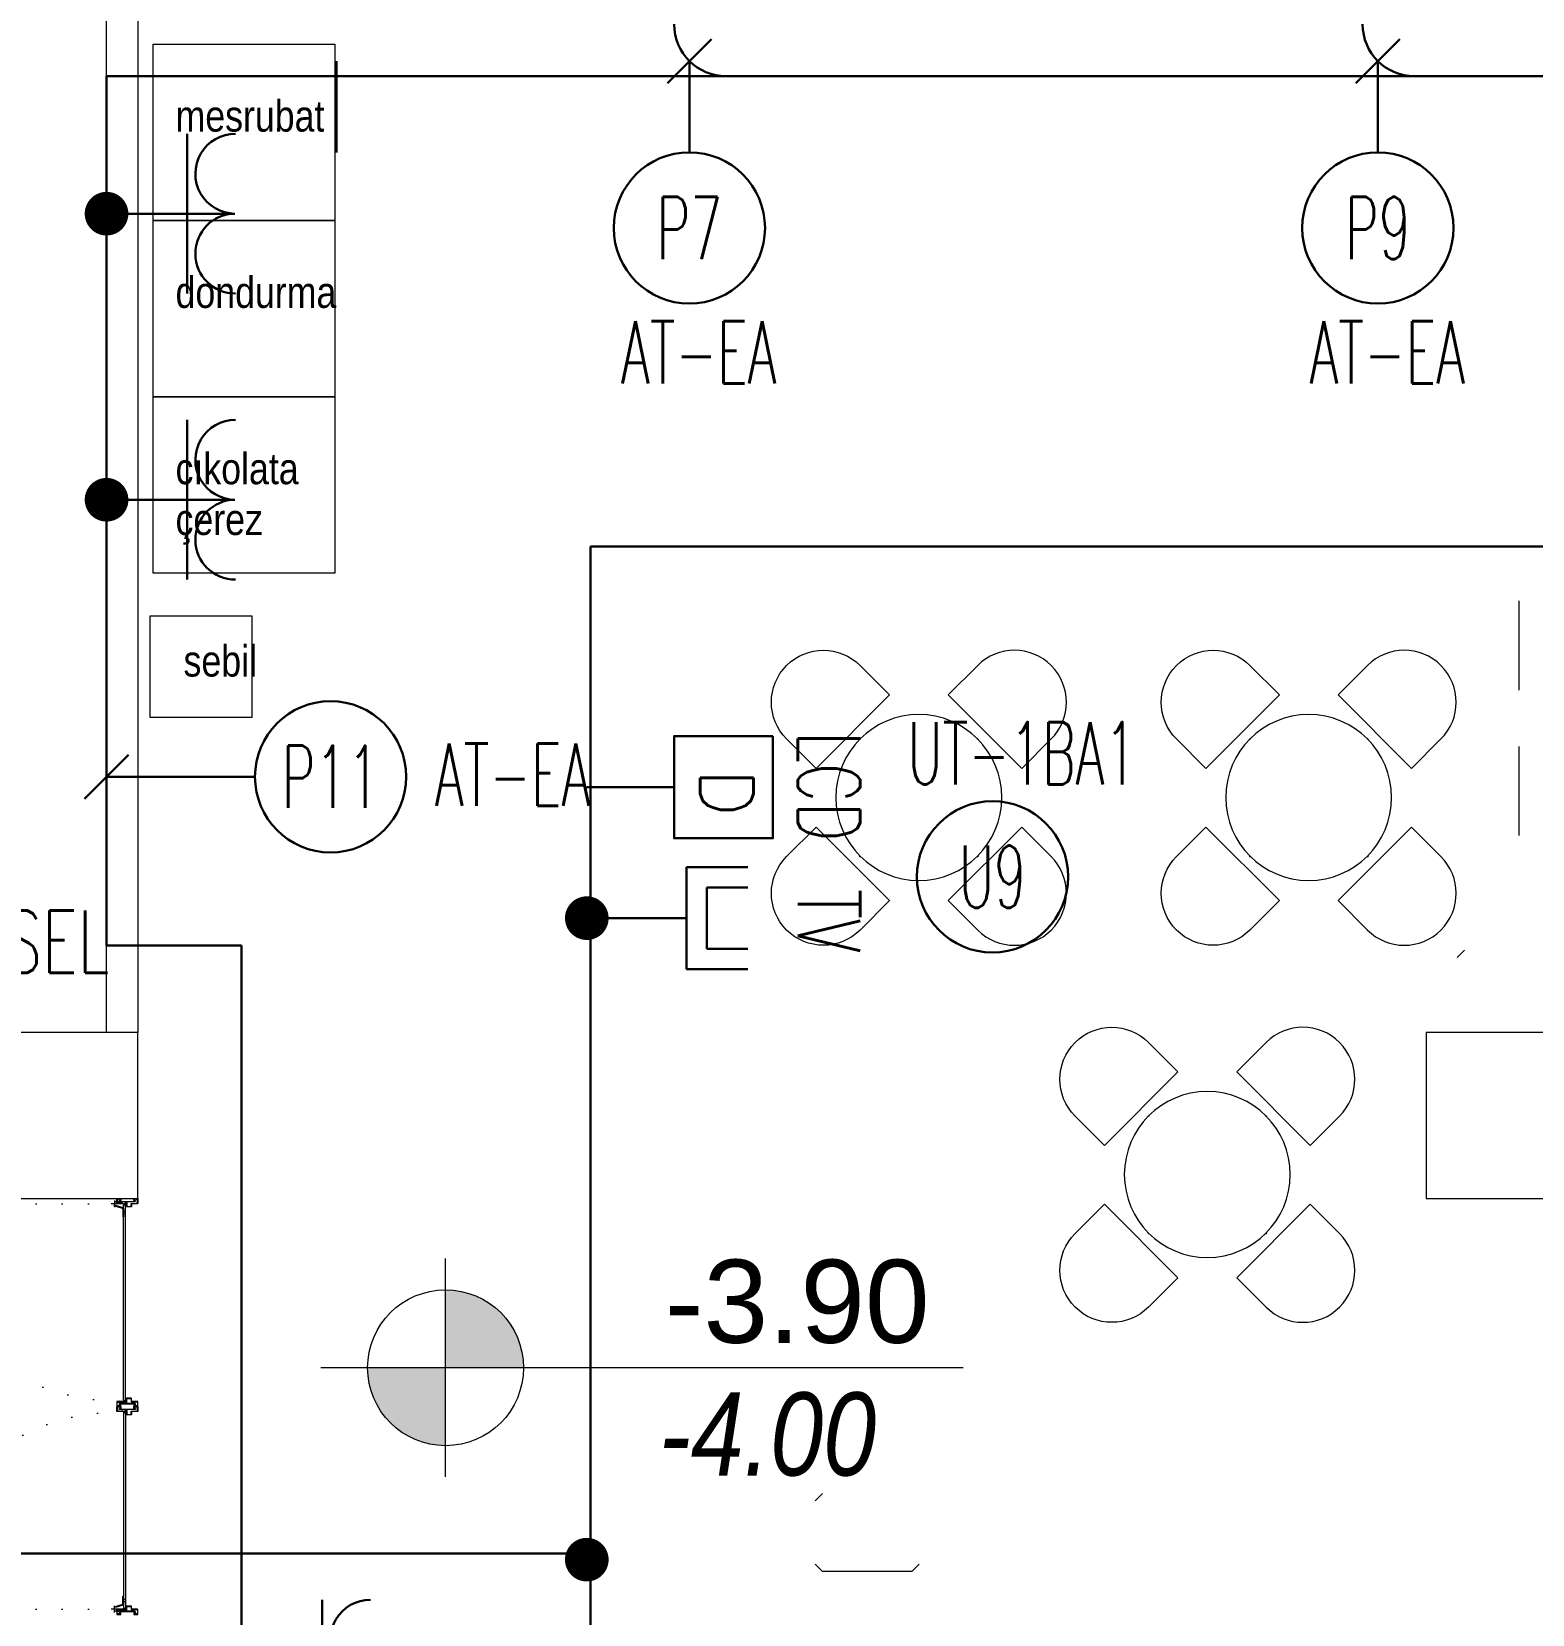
# Model space of a CAD drawing. Header units: metres. Extents: x -13194 to 152406, y -14653 to 29421.
# Drawn here: x 85589 to 86311, y 6990 to 7751 of the extents above; entities that cross this region are included whole.
import ezdxf
from ezdxf.enums import TextEntityAlignment as Align

# ---------------------------------------------------------------- set-up
doc = ezdxf.new("R2010")
doc.units = ezdxf.units.M
doc.header["$LTSCALE"] = 100
doc.header["$MEASUREMENT"] = 0
doc.linetypes.add('DOT2', pattern=[0.125, 0, -0.125])
doc.layers.get('0').update_dxf_attribs({"color": 9, "lineweight": 9})
for name, color, linetype, lineweight in [('00', 9, 'Continuous', 9), ('01', 9, 'Continuous', 9), ('05', 9, 'Continuous', 9), ('06D', 9, 'Continuous', 9), ('10', 9, 'Continuous', 9), ('15', 9, 'Continuous', 9), ('21', 9, 'Continuous', 9), ('E-DATA LCD EKRAN', 7, 'Continuous', 30), ('E-DATA PRİZİ (RJ45)', 7, 'Continuous', 30), ('E-KABLO', 7, 'Continuous', 30), ('E-LINYE', 7, 'Continuous', 30), ('E-YAZI', 7, 'Continuous', 30), ('E-ÇİFTLİ PRİZ', 7, 'Continuous', 30)]:
    doc.layers.add(name, color=color, linetype=linetype, lineweight=lineweight)
doc.styles.add('Arial', font='arial.ttf', dxfattribs={"height": 2.5})
doc.styles.add('E-YAZI', font='txttw.shx')
doc.styles.add('MuuM_TEXT-ITALIC', font='ARIALNI.TTF')
doc.styles.add('MuuM_TEXT-STANDART', font='ARIALN.TTF')

# ---------------------------------------------------------------- blocks, each defined once
blk = doc.blocks.new('100_ÇİFTLİ PRİZ')
at = {"layer": 'E-ÇİFTLİ PRİZ', "color": 4}
for p, q in [((0, 3.862), (0, 0)), ((-2.4, 2.425), (2.4, 2.425))]:
    blk.add_line(p, q, dxfattribs=at)
for centre, start, end in [((-1.2, 3.87), 179.6083, 359.6083), ((1.2, 3.87), 180.3917, 0.3917)]:
    blk.add_arc(centre, 1.2, start, end, dxfattribs=at)
blk = doc.blocks.new('E-LCD+TV')
at = {"layer": 'E-DATA PRİZİ (RJ45)', "color": 1}
for p, q in [((38.46, 77.49), (38.46, 48)), ((48.29, 77.49), (48.29, 57.83)), ((77.78, 77.49), (77.78, 57.83)), ((87.61, 77.49), (87.61, 48)), ((48.29, 57.83), (77.78, 57.83)), ((38.46, 48), (87.61, 48)), ((63.03, 48), (63.03, 0)), ((0, 0), (0, 41.99))]:
    blk.add_line(p, q, dxfattribs=at)
blk.add_lwpolyline([(-24.58, 89.56), (24.58, 89.56), (24.58, 41.99), (-24.58, 41.99)], close=True, dxfattribs=at)
at = {"layer": 'E-DATA PRİZİ (RJ45)', "color": 1, "style": 'E-YAZI'}
blk.add_text('D', height=25.6, dxfattribs=at).set_placement((-8.79, 54.59))
at = {"layer": 'E-YAZI', "color": 1, "style": 'E-YAZI', "width": 0.7}
for s, p in [('LCD', (-26.97, 101.57)), ('TV', (49.03, 101.57))]:
    blk.add_text(s, height=30, dxfattribs=at).set_placement(p)
blk = doc.blocks.new('p-kolon_80x80')
blk.add_lwpolyline([(-40, -40), (40, -40), (40, 40), (-40, 40)], close=True)
blk = doc.blocks.new('1.Bod.Ara.Sitatik Elk')
at = {"layer": '01'}
for p in [(1600, -1400), (2300, -1400)]:
    blk.add_blockref('p-kolon_80x80', p, dxfattribs=at)
blk = doc.blocks.new('0_elevationtarget-p-bk')
h = blk.add_hatch(color=250)
h.paths.add_polyline_path([(1.875, 0, 0.414214), (0, 1.875), (0, 0)])
h.paths.add_polyline_path([(0, 0), (-1.875, 0, 0.414214), (0, -1.875)])
blk.add_line((0, -2.625), (0, 2.625))
blk.add_lwpolyline([(12.453, 0), (-3, 0)])
blk.add_circle((0, 0), 1.875)
at = {"style": 'Arial'}
blk.add_attdef('BITMISKOT', text='', height=2, dxfattribs=at).set_placement((4.5, 0), align=Align.BOTTOM_LEFT)
at = {"style": 'MuuM_TEXT-ITALIC'}
blk.add_attdef('FINISHINGFLOORLEVEL', text='', height=2, dxfattribs=at).set_placement((4.5, -0.592), align=Align.TOP_LEFT)
blk = doc.blocks.new('p-sandalye-01')
blk.add_lwpolyline([(-5, -25), (-5, -25), (-25, -25, -1), (-25, 25), (-5, 25), (-5, 25)], format="xyb", close=True)
blk.add_point((0, 0.11))
blk = doc.blocks.new('p-masa-yuvarlak-4lü')
blk.add_circle((0.11, 0.08), 39.92)
at = {"rotation": 270}
blk.add_blockref('p-sandalye-01', (0, 40), dxfattribs=at)
blk.add_blockref('p-sandalye-01', (-40, 0))
at = {"xscale": -1}
blk.add_blockref('p-sandalye-01', (40, 0), dxfattribs=at)
at = {"xscale": -1, "rotation": 270}
blk.add_blockref('p-sandalye-01', (0, -40), dxfattribs=at)
blk = doc.blocks.new('1.Bod.Ara.Mimari Elk')
at = {"layer": '00'}
blk.add_lwpolyline([(1640, -640), (1640, -1360), (1625, -1360), (1625, -640)], close=True, dxfattribs=at)
at = {"layer": '05'}
for p, q in [((1969.54, -1581.88), (1966, -1585.41)), ((1969.54, -1619.38), (1966, -1615.84)), ((2012.47, -1619.38), (1969.54, -1619.38)), ((2012.47, -1619.38), (2016, -1615.84))]:
    blk.add_line(p, q, dxfattribs=at)
for points in [[(1647.35, -884.55), (1734.81, -884.55), (1734.81, -969.37), (1647.35, -969.37)], [(1647.35, -969.37), (1734.81, -969.37), (1734.81, -1054.2), (1647.35, -1054.2)], [(1647.35, -1054.2), (1734.81, -1054.2), (1734.81, -1139.02), (1647.35, -1139.02)], [(1646.06, -1159.59), (1694.94, -1159.59), (1694.94, -1208.43), (1646.06, -1208.43)]]:
    blk.add_lwpolyline(points, close=True, dxfattribs=at)
at = {"layer": '06D'}
for p, q in [((2304.72, -1195.34), (2304.72, -1152.41)), ((2304.72, -1265.34), (2304.72, -1222.41)), ((2274.77, -1323.95), (2278.3, -1320.42)), ((1632.65, -1635.31), (1628.58, -1636.54)), ((1628.86, -1639.18), (1628.86, -1635.93)), ((1632.95, -1635.54), (1629.35, -1636.63)), ((1632.87, -1635.02), (1632.87, -1631.25)), ((1632.87, -1631.25), (1633.17, -1631.25)), ((1633.17, -1635.25), (1633.17, -1631.25)), ((1633.17, -1632.65), (1634.17, -1632.65)), ((1633.17, -1633.85), (1634.17, -1633.85)), ((1633.17, -1636.93), (1633.3, -1637.06)), ((1633.3, -1637.06), (1634.05, -1637.06)), ((1634.05, -1637.06), (1634.17, -1636.93)), ((1630.47, -1637.5), (1627.17, -1637.5)), ((1630.01, -1638.5), (1628.86, -1638.5)), ((1632.36, -1638.2), (1629.57, -1638.2)), ((1630.01, -1638.2), (1629.57, -1638.2)), ((1629.57, -1638.5), (1632.36, -1638.5)), ((1632.36, -1638.5), (1632.36, -1638.2)), ((1632.36, -1638.5), (1632.36, -1638.2))]:
    blk.add_line(p, q, dxfattribs=at)
blk.add_lwpolyline([(1637.04, -1637.55, -0.414214), (1637.02, -1637.52), (1637.02, -1636.25, 0.414214), (1636.82, -1636.05), (1634.69, -1636.05, 0.414214), (1634.66, -1636.08), (1634.66, -1638.28, -0.414214), (1634.56, -1638.38), (1634.3, -1638.38, -0.668179), (1634.3, -1638.36), (1634.31, -1638.35, 0.414214), (1634.31, -1638.31), (1634.27, -1638.27), (1634.31, -1638.23, 0.414214), (1634.31, -1638.18), (1634.27, -1638.14), (1634.31, -1638.1, 0.414214), (1634.31, -1638.06), (1634.27, -1638.02), (1634.31, -1637.98, 0.414214), (1634.31, -1637.93), (1634.27, -1637.89), (1634.31, -1637.85, 0.414214), (1634.31, -1637.81), (1634.27, -1637.77), (1634.31, -1637.73, 0.414214), (1634.31, -1637.68), (1634.27, -1637.64), (1634.31, -1637.6, 0.668179), (1634.29, -1637.55), (1630.05, -1637.55, 0.414214), (1630, -1637.6), (1630, -1639.8, 0.414214), (1630.05, -1639.85), (1631.44, -1639.85), (1631.49, -1639.8), (1631.54, -1639.85), (1631.85, -1639.85, 0.414214), (1631.9, -1639.8), (1631.9, -1639.12, 0.425982), (1631.85, -1639.07, -0.221341), (1631.69, -1639, 0.210871), (1631.67, -1638.99), (1631.63, -1638.99, 0.164212), (1631.59, -1639.01, -0.031871), (1631.58, -1639.02, 0.267949), (1631.56, -1639.04), (1631.56, -1639.06, -0.354919), (1631.54, -1639.09, -0.103666), (1631.45, -1639.09, -0.354919), (1631.42, -1639.06), (1631.42, -1639.04, 0.267949), (1631.41, -1639.02, -0.131652), (1631.34, -1638.95, 0.267949), (1631.32, -1638.94), (1631.3, -1638.94, -0.354919), (1631.27, -1638.92, -0.103666), (1631.27, -1638.82, -0.354919), (1631.3, -1638.8), (1631.32, -1638.8, 0.267949), (1631.34, -1638.78, -0.131652), (1631.41, -1638.72, 0.267949), (1631.42, -1638.7), (1631.42, -1638.68, -0.354919), (1631.45, -1638.65, -0.103666), (1631.54, -1638.65, -0.354919), (1631.56, -1638.68), (1631.56, -1638.7, 0.267949), (1631.58, -1638.72, -0.031871), (1631.59, -1638.73, 0.164212), (1631.63, -1638.75), (1631.67, -1638.75, 0.210871), (1631.69, -1638.74, -0.252014), (1631.87, -1638.67, 0.295782), (1631.9, -1638.66, -0.253783), (1631.92, -1638.65), (1631.95, -1638.65), (1638.05, -1638.65), (1638.08, -1638.65, -0.253783), (1638.11, -1638.66, 0.295782), (1638.13, -1638.67, -0.252014), (1638.31, -1638.74, 0.210871), (1638.33, -1638.75), (1638.38, -1638.75, 0.164212), (1638.41, -1638.73, -0.031871), (1638.43, -1638.72, 0.267949), (1638.44, -1638.7), (1638.44, -1638.68, -0.354919), (1638.47, -1638.65, -0.103666), (1638.56, -1638.65, -0.354919), (1638.58, -1638.68), (1638.58, -1638.7, 0.267949), (1638.6, -1638.72, -0.131652), (1638.66, -1638.78, 0.267949), (1638.68, -1638.8), (1638.7, -1638.8, -0.354919), (1638.73, -1638.82, -0.103666), (1638.73, -1638.92, -0.354919), (1638.7, -1638.94), (1638.68, -1638.94, 0.267949), (1638.66, -1638.95, -0.131652), (1638.6, -1639.02, 0.267949), (1638.58, -1639.04), (1638.58, -1639.06, -0.354919), (1638.56, -1639.09, -0.103666), (1638.47, -1639.09, -0.354919), (1638.44, -1639.06), (1638.44, -1639.04, 0.267949), (1638.43, -1639.02, -0.031871), (1638.41, -1639.01, 0.164212), (1638.38, -1638.99), (1638.33, -1638.99, 0.210871), (1638.31, -1639, -0.221341), (1638.15, -1639.07, 0.425982), (1638.1, -1639.12), (1638.1, -1639.82, 0.414214), (1638.13, -1639.85), (1638.46, -1639.85), (1638.51, -1639.8), (1638.56, -1639.85), (1639.95, -1639.85, 0.414214), (1640, -1639.8), (1640, -1637.7, 0.414214), (1639.85, -1637.55), (1637.05, -1637.55)], format="xyb", dxfattribs=at)
for points in [[(1639.52, -1637.9, 0.414214), (1639.55, -1637.93), (1639.62, -1637.93, 0.414214), (1639.64, -1637.9), (1639.64, -1637.73, -0.414214), (1639.67, -1637.7), (1639.68, -1637.7, -0.347117), (1639.7, -1637.72, 0.789342), (1639.78, -1637.72, -0.347117), (1639.8, -1637.7), (1639.84, -1637.7, -0.414214), (1639.86, -1637.73), (1639.86, -1639.68, -0.414214), (1639.84, -1639.7), (1639.67, -1639.7, -0.414214), (1639.64, -1639.68), (1639.64, -1639.49, 0.414214), (1639.62, -1639.47), (1639.55, -1639.47, 0.414214), (1639.52, -1639.49), (1639.52, -1639.68, -0.414214), (1639.5, -1639.7), (1638.28, -1639.7, -0.414214), (1638.25, -1639.68), (1638.25, -1639.23, -0.263652), (1638.38, -1639.22, 1.203439), (1638.51, -1638.5), (1634.83, -1638.5, -0.414214), (1634.81, -1638.47), (1634.81, -1636.26, -0.414214), (1634.87, -1636.2), (1636.82, -1636.2, -0.414214), (1636.87, -1636.25), (1636.87, -1637.67, 0.414214), (1636.89, -1637.7), (1639.5, -1637.7, -0.414214), (1639.52, -1637.73)], [(1634.15, -1638.47, -0.414214), (1634.12, -1638.5), (1631.49, -1638.5, 1.203439), (1631.62, -1639.22, -0.263652), (1631.75, -1639.23), (1631.75, -1639.68, -0.414214), (1631.73, -1639.7), (1630.52, -1639.7, -0.414214), (1630.49, -1639.68), (1630.49, -1639.49, 0.414214), (1630.47, -1639.47), (1630.4, -1639.47, 0.414214), (1630.37, -1639.49), (1630.37, -1639.68, -0.414214), (1630.35, -1639.7), (1630.2, -1639.7, -0.414214), (1630.15, -1639.65), (1630.15, -1637.73, -0.414214), (1630.18, -1637.7), (1630.2, -1637.7, -0.347097), (1630.22, -1637.72, 0.789283), (1630.3, -1637.72, -0.347097), (1630.32, -1637.7), (1630.35, -1637.7, -0.414214), (1630.37, -1637.73), (1630.37, -1637.92, 0.414214), (1630.4, -1637.94), (1630.47, -1637.94, 0.414214), (1630.49, -1637.92), (1630.49, -1637.87, -0.436922), (1630.52, -1637.85, 0.19622), (1630.54, -1637.84), (1630.57, -1637.82), (1630.6, -1637.84, 0.36397), (1630.64, -1637.84), (1630.67, -1637.82), (1630.69, -1637.84, 0.655203), (1630.72, -1637.84), (1630.74, -1637.82), (1630.77, -1637.84, 0.36397), (1630.81, -1637.84), (1630.84, -1637.82), (1630.87, -1637.84, 0.36397), (1630.91, -1637.84), (1630.94, -1637.82), (1630.96, -1637.84, 0.36397), (1631.01, -1637.84), (1631.03, -1637.82), (1631.06, -1637.84, 0.36397), (1631.11, -1637.84), (1631.11, -1637.83, 0.027174), (1631.12, -1637.82, 0.131193), (1631.13, -1637.8, -0.383883), (1631.23, -1637.71), (1631.3, -1637.71, -0.323388), (1631.35, -1637.74, 0.52724), (1631.54, -1637.8, -0.359211), (1631.61, -1637.8, 0.52724), (1631.81, -1637.74, -0.323388), (1631.85, -1637.71), (1631.92, -1637.71, -0.414214), (1632.02, -1637.81), (1632.02, -1637.82), (1632.04, -1637.84, 0.36397), (1632.09, -1637.84), (1632.11, -1637.82), (1632.14, -1637.84, 0.36397), (1632.18, -1637.84), (1632.21, -1637.82), (1632.24, -1637.84, 0.36397), (1632.28, -1637.84), (1632.31, -1637.82), (1632.33, -1637.84, 0.36397), (1632.38, -1637.84), (1632.4, -1637.82), (1632.43, -1637.84, 0.36397), (1632.48, -1637.84), (1632.5, -1637.82), (1632.53, -1637.84, 0.36397), (1632.57, -1637.84), (1632.6, -1637.82), (1632.62, -1637.84, 0.388879), (1632.67, -1637.84), (1632.8, -1637.71, -0.198912), (1632.83, -1637.7), (1633.3, -1637.7), (1634.12, -1637.7, -0.414214), (1634.15, -1637.73)]]:
    blk.add_lwpolyline(points, format="xyb", close=True, dxfattribs=at)
for points in [[(1631.9, -1639.85), (1630, -1639.85), (1630, -1640), (1631.9, -1640)], [(1640, -1639.85), (1638.1, -1639.85), (1638.1, -1640), (1640, -1640)]]:
    blk.add_lwpolyline(points, close=True, dxfattribs=at)
for centre in [(1632.57, -1635.02), (1632.87, -1635.25)]:
    blk.add_arc(centre, 0.3, 285.89502, 0, dxfattribs=at)
at = {"layer": '10'}
for p, q in [((1630.47, -1442.5), (1627.17, -1442.5)), ((1632.65, -1444.69), (1628.58, -1443.46)), ((1628.86, -1440.82), (1628.86, -1444.07)), ((1630.01, -1441.5), (1628.86, -1441.5)), ((1632.95, -1444.46), (1629.35, -1443.37)), ((1629.57, -1441.5), (1632.36, -1441.5)), ((1632.36, -1441.8), (1629.57, -1441.8)), ((1630.01, -1441.8), (1629.57, -1441.8)), ((1632.36, -1441.5), (1632.36, -1441.8)), ((1632.36, -1441.5), (1632.36, -1441.8)), ((1632.87, -1444.98), (1632.87, -1448.75)), ((1633.17, -1444.75), (1633.17, -1448.75)), ((1633.17, -1446.15), (1634.17, -1446.15)), ((1632.87, -1448.75), (1633.17, -1448.75)), ((1633.17, -1447.35), (1634.17, -1447.35))]:
    blk.add_line(p, q, dxfattribs=at)
for points in [[(1631.9, -1440.15), (1630, -1440.15), (1630, -1440), (1631.9, -1440)], [(1640, -1440.15), (1638.1, -1440.15), (1638.1, -1440), (1640, -1440)], [(1631.9, -1539.85), (1630, -1539.85), (1630, -1540), (1631.9, -1540)], [(1631.9, -1540.15), (1630, -1540.15), (1630, -1540), (1631.9, -1540)], [(1640, -1539.85), (1638.1, -1539.85), (1638.1, -1540), (1640, -1540)], [(1640, -1540.15), (1638.1, -1540.15), (1638.1, -1540), (1640, -1540)]]:
    blk.add_lwpolyline(points, close=True, dxfattribs=at)
for points in [[(1637.04, -1442.45, 0.414214), (1637.02, -1442.47), (1637.02, -1443.75, -0.414214), (1636.82, -1443.95), (1634.69, -1443.95, -0.414214), (1634.66, -1443.92), (1634.66, -1441.72, 0.414214), (1634.56, -1441.62), (1634.3, -1441.62, 0.668179), (1634.3, -1441.64), (1634.31, -1441.65, -0.414214), (1634.31, -1441.69), (1634.27, -1441.73), (1634.31, -1441.77, -0.414214), (1634.31, -1441.82), (1634.27, -1441.86), (1634.31, -1441.9, -0.414214), (1634.31, -1441.94), (1634.27, -1441.98), (1634.31, -1442.02, -0.414214), (1634.31, -1442.07), (1634.27, -1442.11), (1634.31, -1442.15, -0.414214), (1634.31, -1442.19), (1634.27, -1442.23), (1634.31, -1442.27, -0.414214), (1634.31, -1442.32), (1634.27, -1442.36), (1634.31, -1442.4, -0.668179), (1634.29, -1442.45), (1630.05, -1442.45, -0.414214), (1630, -1442.4), (1630, -1440.2, -0.414214), (1630.05, -1440.15), (1631.44, -1440.15), (1631.49, -1440.2), (1631.54, -1440.15), (1631.85, -1440.15, -0.414214), (1631.9, -1440.2), (1631.9, -1440.88, -0.425982), (1631.85, -1440.93, 0.221341), (1631.69, -1441, -0.210871), (1631.67, -1441.01), (1631.63, -1441.01, -0.164212), (1631.59, -1440.99, 0.031871), (1631.58, -1440.98, -0.267949), (1631.56, -1440.96), (1631.56, -1440.94, 0.354919), (1631.54, -1440.91, 0.103666), (1631.45, -1440.91, 0.354919), (1631.42, -1440.94), (1631.42, -1440.96, -0.267949), (1631.41, -1440.98, 0.131652), (1631.34, -1441.05, -0.267949), (1631.32, -1441.06), (1631.3, -1441.06, 0.354919), (1631.27, -1441.08, 0.103666), (1631.27, -1441.18, 0.354919), (1631.3, -1441.2), (1631.32, -1441.2, -0.267949), (1631.34, -1441.22, 0.131652), (1631.41, -1441.28, -0.267949), (1631.42, -1441.3), (1631.42, -1441.32, 0.354919), (1631.45, -1441.35, 0.103666), (1631.54, -1441.35, 0.354919), (1631.56, -1441.32), (1631.56, -1441.3, -0.267949), (1631.58, -1441.28, 0.031871), (1631.59, -1441.27, -0.164212), (1631.63, -1441.25), (1631.67, -1441.25, -0.210871), (1631.69, -1441.26, 0.252014), (1631.87, -1441.33, -0.295782), (1631.9, -1441.34, 0.253783), (1631.92, -1441.35), (1631.95, -1441.35), (1638.05, -1441.35), (1638.08, -1441.35, 0.253783), (1638.11, -1441.34, -0.295782), (1638.13, -1441.33, 0.252014), (1638.31, -1441.26, -0.210871), (1638.33, -1441.25), (1638.38, -1441.25, -0.164212), (1638.41, -1441.27, 0.031871), (1638.43, -1441.28, -0.267949), (1638.44, -1441.3), (1638.44, -1441.32, 0.354919), (1638.47, -1441.35, 0.103666), (1638.56, -1441.35, 0.354919), (1638.58, -1441.32), (1638.58, -1441.3, -0.267949), (1638.6, -1441.28, 0.131652), (1638.66, -1441.22, -0.267949), (1638.68, -1441.2), (1638.7, -1441.2, 0.354919), (1638.73, -1441.18, 0.103666), (1638.73, -1441.08, 0.354919), (1638.7, -1441.06), (1638.68, -1441.06, -0.267949), (1638.66, -1441.05, 0.131652), (1638.6, -1440.98, -0.267949), (1638.58, -1440.96), (1638.58, -1440.94, 0.354919), (1638.56, -1440.91, 0.103666), (1638.47, -1440.91, 0.354919), (1638.44, -1440.94), (1638.44, -1440.96, -0.267949), (1638.43, -1440.98, 0.031871), (1638.41, -1440.99, -0.164212), (1638.38, -1441.01), (1638.33, -1441.01, -0.210871), (1638.31, -1441, 0.221341), (1638.15, -1440.93, -0.425982), (1638.1, -1440.88), (1638.1, -1440.17, -0.414214), (1638.13, -1440.15), (1638.46, -1440.15), (1638.51, -1440.2), (1638.56, -1440.15), (1639.95, -1440.15, -0.414214), (1640, -1440.2), (1640, -1442.3, -0.414214), (1639.85, -1442.45), (1637.05, -1442.45)], [(1637.04, -1537.55, -0.414214), (1637.02, -1537.52), (1637.02, -1536.25, 0.414214), (1636.82, -1536.05), (1634.69, -1536.05, 0.414214), (1634.66, -1536.08), (1634.66, -1538.28, -0.414214), (1634.56, -1538.38), (1634.3, -1538.38, -0.668179), (1634.3, -1538.36), (1634.31, -1538.35, 0.414214), (1634.31, -1538.31), (1634.27, -1538.27), (1634.31, -1538.23, 0.414214), (1634.31, -1538.18), (1634.27, -1538.14), (1634.31, -1538.1, 0.414214), (1634.31, -1538.06), (1634.27, -1538.02), (1634.31, -1537.98, 0.414214), (1634.31, -1537.93), (1634.27, -1537.89), (1634.31, -1537.85, 0.414214), (1634.31, -1537.81), (1634.27, -1537.77), (1634.31, -1537.73, 0.414214), (1634.31, -1537.68), (1634.27, -1537.64), (1634.31, -1537.6, 0.668179), (1634.29, -1537.55), (1630.05, -1537.55, 0.414214), (1630, -1537.6), (1630, -1539.8, 0.414214), (1630.05, -1539.85), (1631.44, -1539.85), (1631.49, -1539.8), (1631.54, -1539.85), (1631.85, -1539.85, 0.414214), (1631.9, -1539.8), (1631.9, -1539.12, 0.425982), (1631.85, -1539.07, -0.221341), (1631.69, -1539, 0.210871), (1631.67, -1538.99), (1631.63, -1538.99, 0.164212), (1631.59, -1539.01, -0.031871), (1631.58, -1539.02, 0.267949), (1631.56, -1539.04), (1631.56, -1539.06, -0.354919), (1631.54, -1539.09, -0.103666), (1631.45, -1539.09, -0.354919), (1631.42, -1539.06), (1631.42, -1539.04, 0.267949), (1631.41, -1539.02, -0.131652), (1631.34, -1538.95, 0.267949), (1631.32, -1538.94), (1631.3, -1538.94, -0.354919), (1631.27, -1538.92, -0.103666), (1631.27, -1538.82, -0.354919), (1631.3, -1538.8), (1631.32, -1538.8, 0.267949), (1631.34, -1538.78, -0.131652), (1631.41, -1538.72, 0.267949), (1631.42, -1538.7), (1631.42, -1538.68, -0.354919), (1631.45, -1538.65, -0.103666), (1631.54, -1538.65, -0.354919), (1631.56, -1538.68), (1631.56, -1538.7, 0.267949), (1631.58, -1538.72, -0.031871), (1631.59, -1538.73, 0.164212), (1631.63, -1538.75), (1631.67, -1538.75, 0.210871), (1631.69, -1538.74, -0.252014), (1631.87, -1538.67, 0.295782), (1631.9, -1538.66, -0.253783), (1631.92, -1538.65), (1631.95, -1538.65), (1638.05, -1538.65), (1638.08, -1538.65, -0.253783), (1638.11, -1538.66, 0.295782), (1638.13, -1538.67, -0.252014), (1638.31, -1538.74, 0.210871), (1638.33, -1538.75), (1638.38, -1538.75, 0.164212), (1638.41, -1538.73, -0.031871), (1638.43, -1538.72, 0.267949), (1638.44, -1538.7), (1638.44, -1538.68, -0.354919), (1638.47, -1538.65, -0.103666), (1638.56, -1538.65, -0.354919), (1638.58, -1538.68), (1638.58, -1538.7, 0.267949), (1638.6, -1538.72, -0.131652), (1638.66, -1538.78, 0.267949), (1638.68, -1538.8), (1638.7, -1538.8, -0.354919), (1638.73, -1538.82, -0.103666), (1638.73, -1538.92, -0.354919), (1638.7, -1538.94), (1638.68, -1538.94, 0.267949), (1638.66, -1538.95, -0.131652), (1638.6, -1539.02, 0.267949), (1638.58, -1539.04), (1638.58, -1539.06, -0.354919), (1638.56, -1539.09, -0.103666), (1638.47, -1539.09, -0.354919), (1638.44, -1539.06), (1638.44, -1539.04, 0.267949), (1638.43, -1539.02, -0.031871), (1638.41, -1539.01, 0.164212), (1638.38, -1538.99), (1638.33, -1538.99, 0.210871), (1638.31, -1539, -0.221341), (1638.15, -1539.07, 0.425982), (1638.1, -1539.12), (1638.1, -1539.82, 0.414214), (1638.13, -1539.85), (1638.46, -1539.85), (1638.51, -1539.8), (1638.56, -1539.85), (1639.95, -1539.85, 0.414214), (1640, -1539.8), (1640, -1537.7, 0.414214), (1639.85, -1537.55), (1637.05, -1537.55)], [(1637.04, -1542.45, 0.414214), (1637.02, -1542.47), (1637.02, -1543.75, -0.414214), (1636.82, -1543.95), (1634.69, -1543.95, -0.414214), (1634.66, -1543.92), (1634.66, -1541.72, 0.414214), (1634.56, -1541.62), (1634.3, -1541.62, 0.668179), (1634.3, -1541.64), (1634.31, -1541.65, -0.414214), (1634.31, -1541.69), (1634.27, -1541.73), (1634.31, -1541.77, -0.414214), (1634.31, -1541.82), (1634.27, -1541.86), (1634.31, -1541.9, -0.414214), (1634.31, -1541.94), (1634.27, -1541.98), (1634.31, -1542.02, -0.414214), (1634.31, -1542.07), (1634.27, -1542.11), (1634.31, -1542.15, -0.414214), (1634.31, -1542.19), (1634.27, -1542.23), (1634.31, -1542.27, -0.414214), (1634.31, -1542.32), (1634.27, -1542.36), (1634.31, -1542.4, -0.668179), (1634.29, -1542.45), (1630.05, -1542.45, -0.414214), (1630, -1542.4), (1630, -1540.2, -0.414214), (1630.05, -1540.15), (1631.44, -1540.15), (1631.49, -1540.2), (1631.54, -1540.15), (1631.85, -1540.15, -0.414214), (1631.9, -1540.2), (1631.9, -1540.88, -0.425982), (1631.85, -1540.93, 0.221341), (1631.69, -1541, -0.210871), (1631.67, -1541.01), (1631.63, -1541.01, -0.164212), (1631.59, -1540.99, 0.031871), (1631.58, -1540.98, -0.267949), (1631.56, -1540.96), (1631.56, -1540.94, 0.354919), (1631.54, -1540.91, 0.103666), (1631.45, -1540.91, 0.354919), (1631.42, -1540.94), (1631.42, -1540.96, -0.267949), (1631.41, -1540.98, 0.131652), (1631.34, -1541.05, -0.267949), (1631.32, -1541.06), (1631.3, -1541.06, 0.354919), (1631.27, -1541.08, 0.103666), (1631.27, -1541.18, 0.354919), (1631.3, -1541.2), (1631.32, -1541.2, -0.267949), (1631.34, -1541.22, 0.131652), (1631.41, -1541.28, -0.267949), (1631.42, -1541.3), (1631.42, -1541.32, 0.354919), (1631.45, -1541.35, 0.103666), (1631.54, -1541.35, 0.354919), (1631.56, -1541.32), (1631.56, -1541.3, -0.267949), (1631.58, -1541.28, 0.031871), (1631.59, -1541.27, -0.164212), (1631.63, -1541.25), (1631.67, -1541.25, -0.210871), (1631.69, -1541.26, 0.252014), (1631.87, -1541.33, -0.295782), (1631.9, -1541.34, 0.253783), (1631.92, -1541.35), (1631.95, -1541.35), (1638.05, -1541.35), (1638.08, -1541.35, 0.253783), (1638.11, -1541.34, -0.295782), (1638.13, -1541.33, 0.252014), (1638.31, -1541.26, -0.210871), (1638.33, -1541.25), (1638.38, -1541.25, -0.164212), (1638.41, -1541.27, 0.031871), (1638.43, -1541.28, -0.267949), (1638.44, -1541.3), (1638.44, -1541.32, 0.354919), (1638.47, -1541.35, 0.103666), (1638.56, -1541.35, 0.354919), (1638.58, -1541.32), (1638.58, -1541.3, -0.267949), (1638.6, -1541.28, 0.131652), (1638.66, -1541.22, -0.267949), (1638.68, -1541.2), (1638.7, -1541.2, 0.354919), (1638.73, -1541.18, 0.103666), (1638.73, -1541.08, 0.354919), (1638.7, -1541.06), (1638.68, -1541.06, -0.267949), (1638.66, -1541.05, 0.131652), (1638.6, -1540.98, -0.267949), (1638.58, -1540.96), (1638.58, -1540.94, 0.354919), (1638.56, -1540.91, 0.103666), (1638.47, -1540.91, 0.354919), (1638.44, -1540.94), (1638.44, -1540.96, -0.267949), (1638.43, -1540.98, 0.031871), (1638.41, -1540.99, -0.164212), (1638.38, -1541.01), (1638.33, -1541.01, -0.210871), (1638.31, -1541, 0.221341), (1638.15, -1540.93, -0.425982), (1638.1, -1540.88), (1638.1, -1540.17, -0.414214), (1638.13, -1540.15), (1638.46, -1540.15), (1638.51, -1540.2), (1638.56, -1540.15), (1639.95, -1540.15, -0.414214), (1640, -1540.2), (1640, -1542.3, -0.414214), (1639.85, -1542.45), (1637.05, -1542.45)]]:
    blk.add_lwpolyline(points, format="xyb", dxfattribs=at)
for points in [[(1634.15, -1441.53, 0.414214), (1634.12, -1441.5), (1631.49, -1441.5, -1.203439), (1631.62, -1440.78, 0.263652), (1631.75, -1440.77), (1631.75, -1440.32, 0.414214), (1631.73, -1440.3), (1630.52, -1440.3, 0.414214), (1630.49, -1440.32), (1630.49, -1440.5, -0.414214), (1630.47, -1440.53), (1630.4, -1440.53, -0.414214), (1630.37, -1440.5), (1630.37, -1440.32, 0.414214), (1630.35, -1440.3), (1630.2, -1440.3, 0.414214), (1630.15, -1440.35), (1630.15, -1442.27, 0.414214), (1630.18, -1442.3), (1630.2, -1442.3, 0.347097), (1630.22, -1442.28, -0.789283), (1630.3, -1442.28, 0.347097), (1630.32, -1442.3), (1630.35, -1442.3, 0.414214), (1630.37, -1442.27), (1630.37, -1442.08, -0.414214), (1630.4, -1442.06), (1630.47, -1442.06, -0.414214), (1630.49, -1442.08), (1630.49, -1442.13, 0.436922), (1630.52, -1442.15, -0.19622), (1630.54, -1442.16), (1630.57, -1442.18), (1630.6, -1442.16, -0.36397), (1630.64, -1442.16), (1630.67, -1442.18), (1630.69, -1442.16, -0.655203), (1630.72, -1442.16), (1630.74, -1442.18), (1630.77, -1442.16, -0.36397), (1630.81, -1442.16), (1630.84, -1442.18), (1630.87, -1442.16, -0.36397), (1630.91, -1442.16), (1630.94, -1442.18), (1630.96, -1442.16, -0.36397), (1631.01, -1442.16), (1631.03, -1442.18), (1631.06, -1442.16, -0.36397), (1631.11, -1442.16), (1631.11, -1442.17, -0.027174), (1631.12, -1442.18, -0.131193), (1631.13, -1442.2, 0.383883), (1631.23, -1442.29), (1631.3, -1442.29, 0.323388), (1631.35, -1442.26, -0.52724), (1631.54, -1442.2, 0.359211), (1631.61, -1442.2, -0.52724), (1631.81, -1442.26, 0.323388), (1631.85, -1442.29), (1631.92, -1442.29, 0.414214), (1632.02, -1442.19), (1632.02, -1442.18), (1632.04, -1442.16, -0.36397), (1632.09, -1442.16), (1632.11, -1442.18), (1632.14, -1442.16, -0.36397), (1632.18, -1442.16), (1632.21, -1442.18), (1632.24, -1442.16, -0.36397), (1632.28, -1442.16), (1632.31, -1442.18), (1632.33, -1442.16, -0.36397), (1632.38, -1442.16), (1632.4, -1442.18), (1632.43, -1442.16, -0.36397), (1632.48, -1442.16), (1632.5, -1442.18), (1632.53, -1442.16, -0.36397), (1632.57, -1442.16), (1632.6, -1442.18), (1632.62, -1442.16, -0.388879), (1632.67, -1442.16), (1632.8, -1442.29, 0.198912), (1632.83, -1442.3), (1633.3, -1442.3), (1634.12, -1442.3, 0.414214), (1634.15, -1442.27)], [(1639.52, -1442.09, -0.414214), (1639.55, -1442.07), (1639.62, -1442.07, -0.414214), (1639.64, -1442.09), (1639.64, -1442.27, 0.414214), (1639.67, -1442.3), (1639.68, -1442.3, 0.347117), (1639.7, -1442.28, -0.789342), (1639.78, -1442.28, 0.347117), (1639.8, -1442.3), (1639.84, -1442.3, 0.414214), (1639.86, -1442.27), (1639.86, -1440.32, 0.414214), (1639.84, -1440.3), (1639.67, -1440.3, 0.414214), (1639.64, -1440.32), (1639.64, -1440.5, -0.414214), (1639.62, -1440.53), (1639.55, -1440.53, -0.414214), (1639.52, -1440.5), (1639.52, -1440.32, 0.414214), (1639.5, -1440.3), (1638.28, -1440.3, 0.414214), (1638.25, -1440.32), (1638.25, -1440.77, 0.263652), (1638.38, -1440.78, -1.203439), (1638.51, -1441.5), (1634.83, -1441.5, 0.414214), (1634.81, -1441.53), (1634.81, -1443.74, 0.414214), (1634.87, -1443.8), (1636.82, -1443.8, 0.414214), (1636.87, -1443.75), (1636.87, -1442.32, -0.414214), (1636.89, -1442.3), (1639.5, -1442.3, 0.414214), (1639.52, -1442.27)], [(1634.15, -1538.47, -0.414214), (1634.12, -1538.5), (1631.49, -1538.5, 1.203439), (1631.62, -1539.22, -0.263652), (1631.75, -1539.23), (1631.75, -1539.68, -0.414214), (1631.73, -1539.7), (1630.52, -1539.7, -0.414214), (1630.49, -1539.68), (1630.49, -1539.49, 0.414214), (1630.47, -1539.47), (1630.4, -1539.47, 0.414214), (1630.37, -1539.49), (1630.37, -1539.68, -0.414214), (1630.35, -1539.7), (1630.2, -1539.7, -0.414214), (1630.15, -1539.65), (1630.15, -1537.73, -0.414214), (1630.18, -1537.7), (1630.2, -1537.7, -0.347097), (1630.22, -1537.72, 0.789283), (1630.3, -1537.72, -0.347097), (1630.32, -1537.7), (1630.35, -1537.7, -0.414214), (1630.37, -1537.73), (1630.37, -1537.92, 0.414214), (1630.4, -1537.94), (1630.47, -1537.94, 0.414214), (1630.49, -1537.92), (1630.49, -1537.87, -0.436922), (1630.52, -1537.85, 0.19622), (1630.54, -1537.84), (1630.57, -1537.82), (1630.6, -1537.84, 0.36397), (1630.64, -1537.84), (1630.67, -1537.82), (1630.69, -1537.84, 0.655203), (1630.72, -1537.84), (1630.74, -1537.82), (1630.77, -1537.84, 0.36397), (1630.81, -1537.84), (1630.84, -1537.82), (1630.87, -1537.84, 0.36397), (1630.91, -1537.84), (1630.94, -1537.82), (1630.96, -1537.84, 0.36397), (1631.01, -1537.84), (1631.03, -1537.82), (1631.06, -1537.84, 0.36397), (1631.11, -1537.84), (1631.11, -1537.83, 0.027174), (1631.12, -1537.82, 0.131193), (1631.13, -1537.8, -0.383883), (1631.23, -1537.71), (1631.3, -1537.71, -0.323388), (1631.35, -1537.74, 0.52724), (1631.54, -1537.8, -0.359211), (1631.61, -1537.8, 0.52724), (1631.81, -1537.74, -0.323388), (1631.85, -1537.71), (1631.92, -1537.71, -0.414214), (1632.02, -1537.81), (1632.02, -1537.82), (1632.04, -1537.84, 0.36397), (1632.09, -1537.84), (1632.11, -1537.82), (1632.14, -1537.84, 0.36397), (1632.18, -1537.84), (1632.21, -1537.82), (1632.24, -1537.84, 0.36397), (1632.28, -1537.84), (1632.31, -1537.82), (1632.33, -1537.84, 0.36397), (1632.38, -1537.84), (1632.4, -1537.82), (1632.43, -1537.84, 0.36397), (1632.48, -1537.84), (1632.5, -1537.82), (1632.53, -1537.84, 0.36397), (1632.57, -1537.84), (1632.6, -1537.82), (1632.62, -1537.84, 0.388879), (1632.67, -1537.84), (1632.8, -1537.71, -0.198912), (1632.83, -1537.7), (1633.3, -1537.7), (1634.12, -1537.7, -0.414214), (1634.15, -1537.73)], [(1639.52, -1537.9, 0.414214), (1639.55, -1537.93), (1639.62, -1537.93, 0.414214), (1639.64, -1537.9), (1639.64, -1537.73, -0.414214), (1639.67, -1537.7), (1639.68, -1537.7, -0.347117), (1639.7, -1537.72, 0.789342), (1639.78, -1537.72, -0.347117), (1639.8, -1537.7), (1639.84, -1537.7, -0.414214), (1639.86, -1537.73), (1639.86, -1539.68, -0.414214), (1639.84, -1539.7), (1639.67, -1539.7, -0.414214), (1639.64, -1539.68), (1639.64, -1539.49, 0.414214), (1639.62, -1539.47), (1639.55, -1539.47, 0.414214), (1639.52, -1539.49), (1639.52, -1539.68, -0.414214), (1639.5, -1539.7), (1638.28, -1539.7, -0.414214), (1638.25, -1539.68), (1638.25, -1539.23, -0.263652), (1638.38, -1539.22, 1.203439), (1638.51, -1538.5), (1634.83, -1538.5, -0.414214), (1634.81, -1538.47), (1634.81, -1536.26, -0.414214), (1634.87, -1536.2), (1636.82, -1536.2, -0.414214), (1636.87, -1536.25), (1636.87, -1537.67, 0.414214), (1636.89, -1537.7), (1639.5, -1537.7, -0.414214), (1639.52, -1537.73)], [(1634.15, -1541.53, 0.414214), (1634.12, -1541.5), (1631.49, -1541.5, -1.203439), (1631.62, -1540.78, 0.263652), (1631.75, -1540.77), (1631.75, -1540.32, 0.414214), (1631.73, -1540.3), (1630.52, -1540.3, 0.414214), (1630.49, -1540.32), (1630.49, -1540.5, -0.414214), (1630.47, -1540.53), (1630.4, -1540.53, -0.414214), (1630.37, -1540.5), (1630.37, -1540.32, 0.414214), (1630.35, -1540.3), (1630.2, -1540.3, 0.414214), (1630.15, -1540.35), (1630.15, -1542.27, 0.414214), (1630.18, -1542.3), (1630.2, -1542.3, 0.347097), (1630.22, -1542.28, -0.789283), (1630.3, -1542.28, 0.347097), (1630.32, -1542.3), (1630.35, -1542.3, 0.414214), (1630.37, -1542.27), (1630.37, -1542.08, -0.414214), (1630.4, -1542.06), (1630.47, -1542.06, -0.414214), (1630.49, -1542.08), (1630.49, -1542.13, 0.436922), (1630.52, -1542.15, -0.19622), (1630.54, -1542.16), (1630.57, -1542.18), (1630.6, -1542.16, -0.36397), (1630.64, -1542.16), (1630.67, -1542.18), (1630.69, -1542.16, -0.655203), (1630.72, -1542.16), (1630.74, -1542.18), (1630.77, -1542.16, -0.36397), (1630.81, -1542.16), (1630.84, -1542.18), (1630.87, -1542.16, -0.36397), (1630.91, -1542.16), (1630.94, -1542.18), (1630.96, -1542.16, -0.36397), (1631.01, -1542.16), (1631.03, -1542.18), (1631.06, -1542.16, -0.36397), (1631.11, -1542.16), (1631.11, -1542.17, -0.027174), (1631.12, -1542.18, -0.131193), (1631.13, -1542.2, 0.383883), (1631.23, -1542.29), (1631.3, -1542.29, 0.323388), (1631.35, -1542.26, -0.52724), (1631.54, -1542.2, 0.359211), (1631.61, -1542.2, -0.52724), (1631.81, -1542.26, 0.323388), (1631.85, -1542.29), (1631.92, -1542.29, 0.414214), (1632.02, -1542.19), (1632.02, -1542.18), (1632.04, -1542.16, -0.36397), (1632.09, -1542.16), (1632.11, -1542.18), (1632.14, -1542.16, -0.36397), (1632.18, -1542.16), (1632.21, -1542.18), (1632.24, -1542.16, -0.36397), (1632.28, -1542.16), (1632.31, -1542.18), (1632.33, -1542.16, -0.36397), (1632.38, -1542.16), (1632.4, -1542.18), (1632.43, -1542.16, -0.36397), (1632.48, -1542.16), (1632.5, -1542.18), (1632.53, -1542.16, -0.36397), (1632.57, -1542.16), (1632.6, -1542.18), (1632.62, -1542.16, -0.388879), (1632.67, -1542.16), (1632.8, -1542.29, 0.198912), (1632.83, -1542.3), (1633.3, -1542.3), (1634.12, -1542.3, 0.414214), (1634.15, -1542.27)], [(1639.52, -1542.09, -0.414214), (1639.55, -1542.07), (1639.62, -1542.07, -0.414214), (1639.64, -1542.09), (1639.64, -1542.27, 0.414214), (1639.67, -1542.3), (1639.68, -1542.3, 0.347117), (1639.7, -1542.28, -0.789342), (1639.78, -1542.28, 0.347117), (1639.8, -1542.3), (1639.84, -1542.3, 0.414214), (1639.86, -1542.27), (1639.86, -1540.32, 0.414214), (1639.84, -1540.3), (1639.67, -1540.3, 0.414214), (1639.64, -1540.32), (1639.64, -1540.5, -0.414214), (1639.62, -1540.53), (1639.55, -1540.53, -0.414214), (1639.52, -1540.5), (1639.52, -1540.32, 0.414214), (1639.5, -1540.3), (1638.28, -1540.3, 0.414214), (1638.25, -1540.32), (1638.25, -1540.77, 0.263652), (1638.38, -1540.78, -1.203439), (1638.51, -1541.5), (1634.83, -1541.5, 0.414214), (1634.81, -1541.53), (1634.81, -1543.74, 0.414214), (1634.87, -1543.8), (1636.82, -1543.8, 0.414214), (1636.87, -1543.75), (1636.87, -1542.32, -0.414214), (1636.89, -1542.3), (1639.5, -1542.3, 0.414214), (1639.52, -1542.27)]]:
    blk.add_lwpolyline(points, format="xyb", close=True, dxfattribs=at)
for centre in [(1632.57, -1444.98), (1632.87, -1444.75)]:
    blk.add_arc(centre, 0.3, 0, 74.10498, dxfattribs=at)
at = {"layer": '15'}
for p, q in [((1633.17, -1443.07), (1633.3, -1442.94)), ((1633.17, -1536.93), (1633.17, -1443.07)), ((1633.3, -1442.94), (1634.05, -1442.94)), ((1634.05, -1442.94), (1634.17, -1443.07)), ((1634.17, -1536.93), (1634.17, -1443.07)), ((1633.17, -1536.93), (1633.3, -1537.06)), ((1633.3, -1537.06), (1634.05, -1537.06)), ((1634.05, -1537.06), (1634.17, -1536.93)), ((1633.17, -1543.07), (1633.3, -1542.94)), ((1633.17, -1543.07), (1633.17, -1636.93)), ((1633.3, -1542.94), (1634.05, -1542.94)), ((1634.05, -1542.94), (1634.17, -1543.07)), ((1634.17, -1543.07), (1634.17, -1636.93))]:
    blk.add_line(p, q, dxfattribs=at)
at = {"layer": '15', "linetype": 'DOT2'}
for points in [[(1628.86, -1442.5), (1534.17, -1442.5, 0.42818), (1633.3, -1537.06)], [(1628.86, -1637.5), (1534.17, -1637.5, -0.42818), (1633.3, -1542.94)]]:
    blk.add_lwpolyline(points, format="xyb", dxfattribs=at)
at = {"layer": '05', "color": 1, "xscale": -1, "rotation": 315}
for p in [(2015.85, -1247.13), (2203.42, -1247.13), (2154.64, -1428.53)]:
    blk.add_blockref('p-masa-yuvarlak-4lü', p, dxfattribs=at)
at = {"layer": '21', "xscale": 20, "yscale": 20, "zscale": 20}
blk.add_blockref('0_elevationtarget-p-bk', (1788.11, -1521.37), dxfattribs=at).add_auto_attribs({'BITMISKOT': ' -3.90', 'FINISHINGFLOORLEVEL': ' -4.00'})
at = {"layer": '05', "style": 'MuuM_TEXT-STANDART'}
for s, p in [('mesrubat', (1658.2, -926.62)), ('dondurma', (1658.2, -1011.44)), ('cıkolata', (1658.2, -1096.27)), ('çerez', (1658.2, -1120.69)), ('sebil', (1662.05, -1188.81))]:
    blk.add_text(s, height=15, dxfattribs=at).set_placement(p)

msp = doc.modelspace()

# ---------------------------------------------------------------- linework, layer by layer
at = {"layer": 'E-KABLO', "color": 6}
for p, q in [((85625, 7311.78), (85625, 7730)), ((85753.36, 7730), (85625, 7730)), ((85923.11, 7730), (85753.36, 7730)), ((86094.7, 7730), (85923.11, 7730)), ((86254.36, 7730), (86094.7, 7730)), ((86365.25, 7730), (86254.36, 7730)), ((85690, 7311.78), (85625, 7311.78)), ((85690, 6958.62), (85690, 7311.78))]:
    msp.add_line(p, q, dxfattribs=at)
at = {"layer": 'E-KABLO', "color": 4}
for p, q in [((86747.88, 7503.78), (85857.91, 7503.78)), ((85857.91, 7503.78), (85857.91, 6483.16)), ((85857.91, 7019.21), (84836.11, 7019.21))]:
    msp.add_line(p, q, dxfattribs=at)
at = {"layer": 'E-KABLO', "color": 4, "const_width": 10.5}
for points in [[(85619.75, 7663.89, 1), (85630.25, 7663.89, 1)], [(85619.75, 7526.25, 1), (85630.25, 7526.25, 1)], [(85850.82, 7324.96, 1), (85861.32, 7324.96, 1)], [(85850.82, 7016.31, 1), (85861.32, 7016.31, 1)]]:
    msp.add_lwpolyline(points, format="xyb", close=True, dxfattribs=at)
at = {"layer": 'E-KABLO', "color": 6}
for centre in [(85923.11, 7755), (86254.36, 7755)]:
    msp.add_arc(centre, 25, 180, 270, dxfattribs=at)
at = {"layer": 'E-LINYE', "color": 7, "linetype": 'Continuous'}
for p, q in [((85916.04, 7747.93), (85894.83, 7726.72)), ((86247.29, 7747.93), (86226.07, 7726.72)), ((85735.68, 7693.4), (85735.68, 7737.32)), ((85905.43, 7693.4), (85905.43, 7737.32)), ((86236.68, 7693.4), (86236.68, 7737.32)), ((85635.61, 7403.56), (85614.39, 7382.35)), ((85625, 7392.95), (85696.4, 7392.95))]:
    msp.add_line(p, q, dxfattribs=at)
for centre in [(85905.43, 7657.02), (86236.68, 7657.02), (85732.78, 7392.96), (86051.26, 7344.84)]:
    msp.add_circle(centre, 36.38, dxfattribs=at)

# ---------------------------------------------------------------- block references
for name in ['1.Bod.Ara.Mimari Elk', '1.Bod.Ara.Sitatik Elk']:
    msp.add_blockref(name, (84000, 8630))
at = {"layer": 'E-DATA LCD EKRAN', "color": 1, "rotation": 270}
msp.add_blockref('E-LCD+TV', (85856.07, 7387.99), dxfattribs=at)
at = {"layer": 'E-ÇİFTLİ PRİZ', "xscale": -16, "yscale": 16, "zscale": 16, "rotation": 270}
for p in [(85625, 7663.89), (85625, 7526.25), (85690, 6958.62)]:
    msp.add_blockref('100_ÇİFTLİ PRİZ', p, dxfattribs=at)

# ---------------------------------------------------------------- texts
at = {"layer": 'E-LINYE', "color": 3, "linetype": 'Continuous', "style": 'E-YAZI', "width": 0.6}
for s, p in [('P7', (85905.43, 7657.02)), ('P9', (86236.68, 7657.02)), ('AT-EA', (85909.96, 7597.17)), ('AT-EA', (86241.2, 7597.17)), ('UT-1BA1', (86065.46, 7404.32)), ('P11', (85732.78, 7392.96)), ('AT-EA', (85820.33, 7393.97)), ('U9', (86051.26, 7344.84))]:
    msp.add_text(s, height=30, dxfattribs=at).set_placement(p, align=Align.MIDDLE_CENTER)
at = {"layer": 'E-YAZI', "color": 3, "style": 'E-YAZI', "width": 0.7}
msp.add_text('FOTOSEL', height=30, dxfattribs=at).set_placement((85505.78, 7298.68))

doc.saveas('drawing.dxf')
